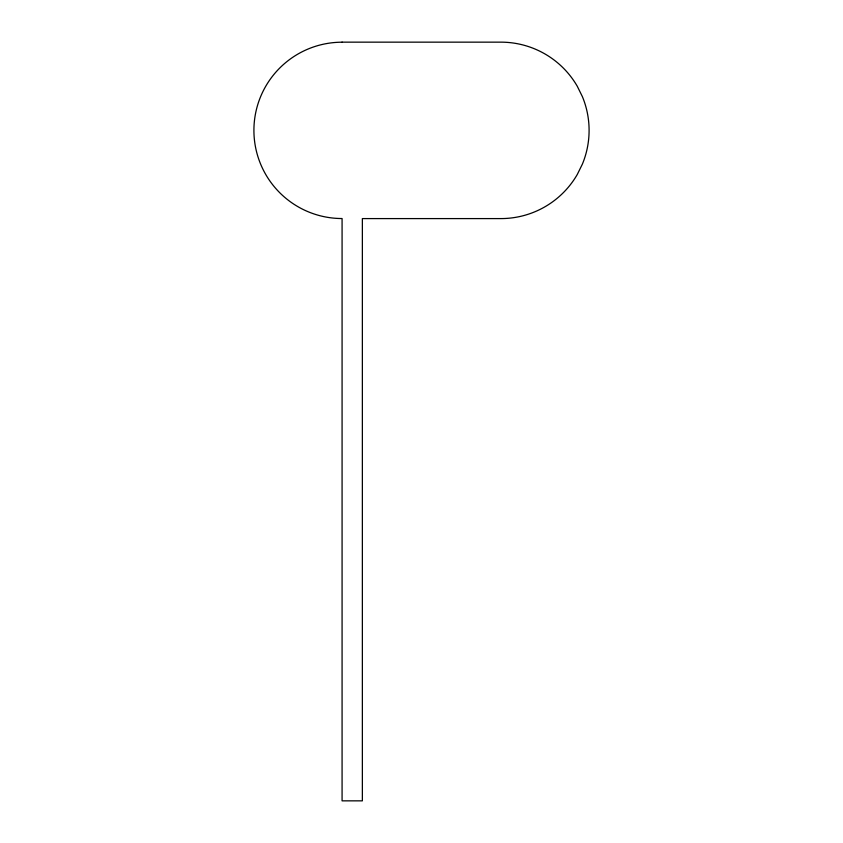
<?xml version="1.0" encoding="UTF-8"?>
<svg xmlns="http://www.w3.org/2000/svg" width="843" height="843" viewBox="0 0 843 843"><rect width="100%" height="100%" fill="white"/><g stroke="black" fill="none" stroke-linecap="round" stroke-linejoin="round"><path stroke-width="1.26" d="M342.132 42.15L342.132 42.203A88.167 88.167 0 0 0 253.912 130.349A88.167 88.167 0 0 0 342.079 218.537L342.079 800.85L362.364 800.85L362.364 218.59L500.868 218.59A88.22 88.22 0 0 0 577.276 174.48L582.376 164.132A88.22 88.22 0 0 0 582.376 96.608L577.276 86.26A88.22 88.22 0 0 0 500.868 42.15L342.132 42.15"/></g></svg>
